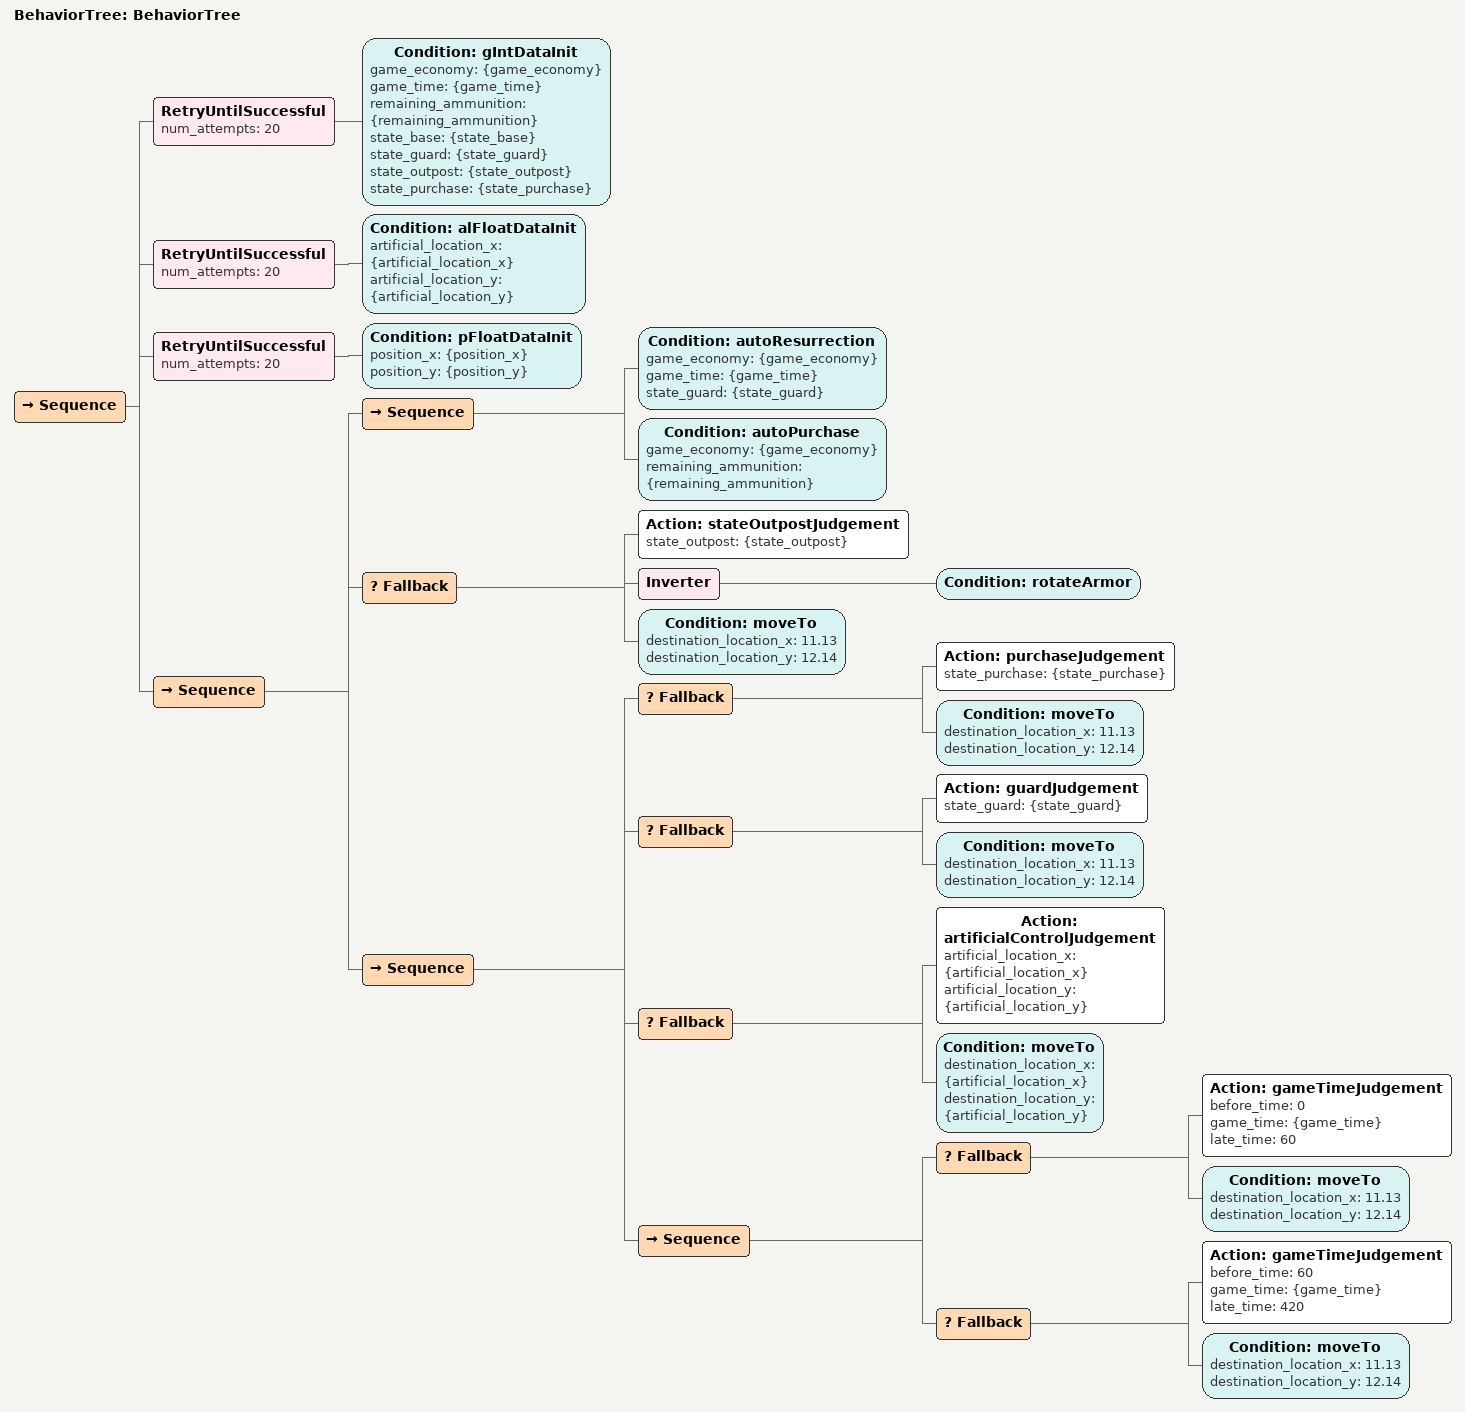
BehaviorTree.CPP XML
<?xml version="1.0"?>
<root main_tree_to_execute="BehaviorTree">
    <BehaviorTree ID="BehaviorTree">
        <Sequence>
            <RetryUntilSuccessful num_attempts="20">
                <Condition ID="gIntDataInit" game_economy="{game_economy}" game_time="{game_time}" remaining_ammunition="{remaining_ammunition}" state_base="{state_base}" state_guard="{state_guard}" state_outpost="{state_outpost}" state_purchase="{state_purchase}"/>
            </RetryUntilSuccessful>
            <RetryUntilSuccessful num_attempts="20">
                <Condition ID="alFloatDataInit" artificial_location_x="{artificial_location_x}" artificial_location_y="{artificial_location_y}"/>
            </RetryUntilSuccessful>
            <RetryUntilSuccessful num_attempts="20">
                <Condition ID="pFloatDataInit" position_x="{position_x}" position_y="{position_y}"/>
            </RetryUntilSuccessful>
            <Sequence>
                <Sequence>
                    <Condition ID="autoResurrection" game_economy="{game_economy}" game_time="{game_time}" state_guard="{state_guard}"/>
                    <Condition ID="autoPurchase" game_economy="{game_economy}" remaining_ammunition="{remaining_ammunition}"/>
                </Sequence>
                <Fallback>
                    <Action ID="stateOutpostJudgement" state_outpost="{state_outpost}"/>
                    <Inverter>
                        <Condition ID="rotateArmor"/>
                    </Inverter>
                    <Condition ID="moveTo" destination_location_x="11.13" destination_location_y="12.14"/>
                </Fallback>
                <Sequence>
                    <Fallback>
                        <Action ID="purchaseJudgement" state_purchase="{state_purchase}"/>
                        <Condition ID="moveTo" destination_location_x="11.13" destination_location_y="12.14"/>
                    </Fallback>
                    <Fallback>
                        <Action ID="guardJudgement" state_guard="{state_guard}"/>
                        <Condition ID="moveTo" destination_location_x="11.13" destination_location_y="12.14"/>
                    </Fallback>
                    <Fallback>
                        <Action ID="artificialControlJudgement" artificial_location_x="{artificial_location_x}" artificial_location_y="{artificial_location_y}"/>
                        <Condition ID="moveTo" destination_location_x="{artificial_location_x}" destination_location_y="{artificial_location_y}"/>
                    </Fallback>
                    <Sequence>
                        <Fallback>
                            <Action ID="gameTimeJudgement" before_time="0" game_time="{game_time}" late_time="60"/>
                            <Condition ID="moveTo" destination_location_x="11.13" destination_location_y="12.14"/>
                        </Fallback>
                        <Fallback>
                            <Action ID="gameTimeJudgement" before_time="60" game_time="{game_time}" late_time="420"/>
                            <Condition ID="moveTo" destination_location_x="11.13" destination_location_y="12.14"/>
                        </Fallback>
                    </Sequence>
                </Sequence>
            </Sequence>
        </Sequence>
    </BehaviorTree>
</root>
